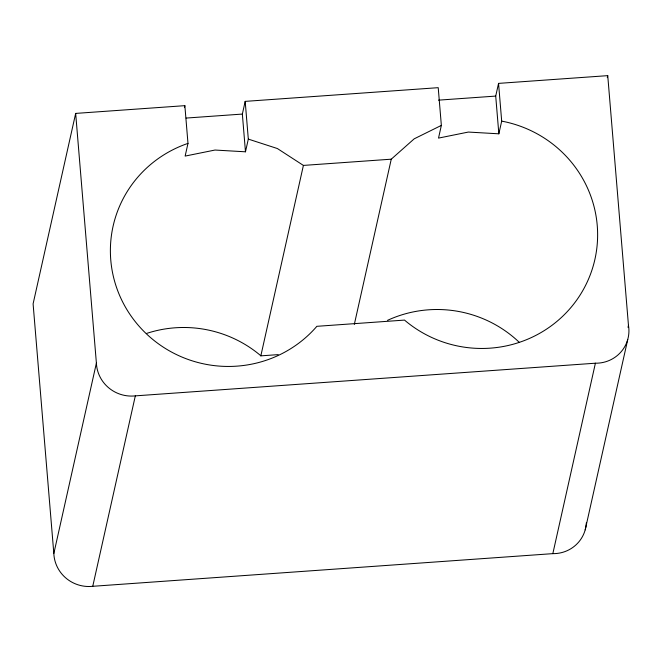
<?xml version="1.0" encoding="UTF-8"?>
<svg xmlns="http://www.w3.org/2000/svg" width="662" height="662" viewBox="0 0 662 662"><rect width="100%" height="100%" fill="white"/><g stroke="black" fill="none" stroke-linecap="round" stroke-linejoin="round"><path stroke-width="0.99" d="M628.015 327.334L628.461 325.315L607.741 75.642L498.552 83.387L501.688 121.121L498.85 133.815L468.357 132.061L438.517 138.101L441.355 125.399L438.219 87.674L245.188 101.377L248.316 139.103L245.478 151.805L214.993 150.042L185.145 156.083L187.983 143.389L184.855 105.663L75.667 113.409L33.1 303.85L53.829 553.531A34.813 34.076 12.6 0 0 92.754 586.3L552.836 553.639A33.357 32.653 12.6 0 0 586.333 522.864M53.829 553.531L96.395 363.09L75.667 113.409M184.417 107.616L184.855 105.663M92.754 586.3L135.321 395.868A34.813 34.076 12.6 0 1 96.395 363.09M245.478 151.805L242.35 114.071L245.188 101.377M278.205 354.625L260.836 355.858L303.403 165.417L277.378 148.536L248.316 139.103M354.319 324.43L391.259 159.186L414.197 138.83L441.355 125.399M498.85 133.815L495.714 96.089L498.552 83.387M607.286 77.653L607.741 75.642M552.836 553.639L595.403 363.206A33.357 32.653 12.6 0 0 628.461 325.315M585.191 529.89L627.758 339.449M186.105 118.068L242.35 114.071M438.451 100.152L495.714 96.089M303.403 165.417L391.259 159.186M135.321 395.868L595.403 363.206M260.836 355.858L260.456 355.444A117.05 114.576 12.6 0 0 146.368 333.507M387.51 320.358A117.05 114.576 12.6 0 1 519.099 342.171M187.983 143.389A117.05 114.576 12.6 0 0 131.134 316.113A117.05 114.576 12.6 0 0 316.453 326.788L316.759 326.325L404.614 320.085L404.995 320.507A117.05 114.576 12.6 0 0 586.375 283.791A117.05 114.576 12.6 0 0 501.688 121.121"/></g></svg>
